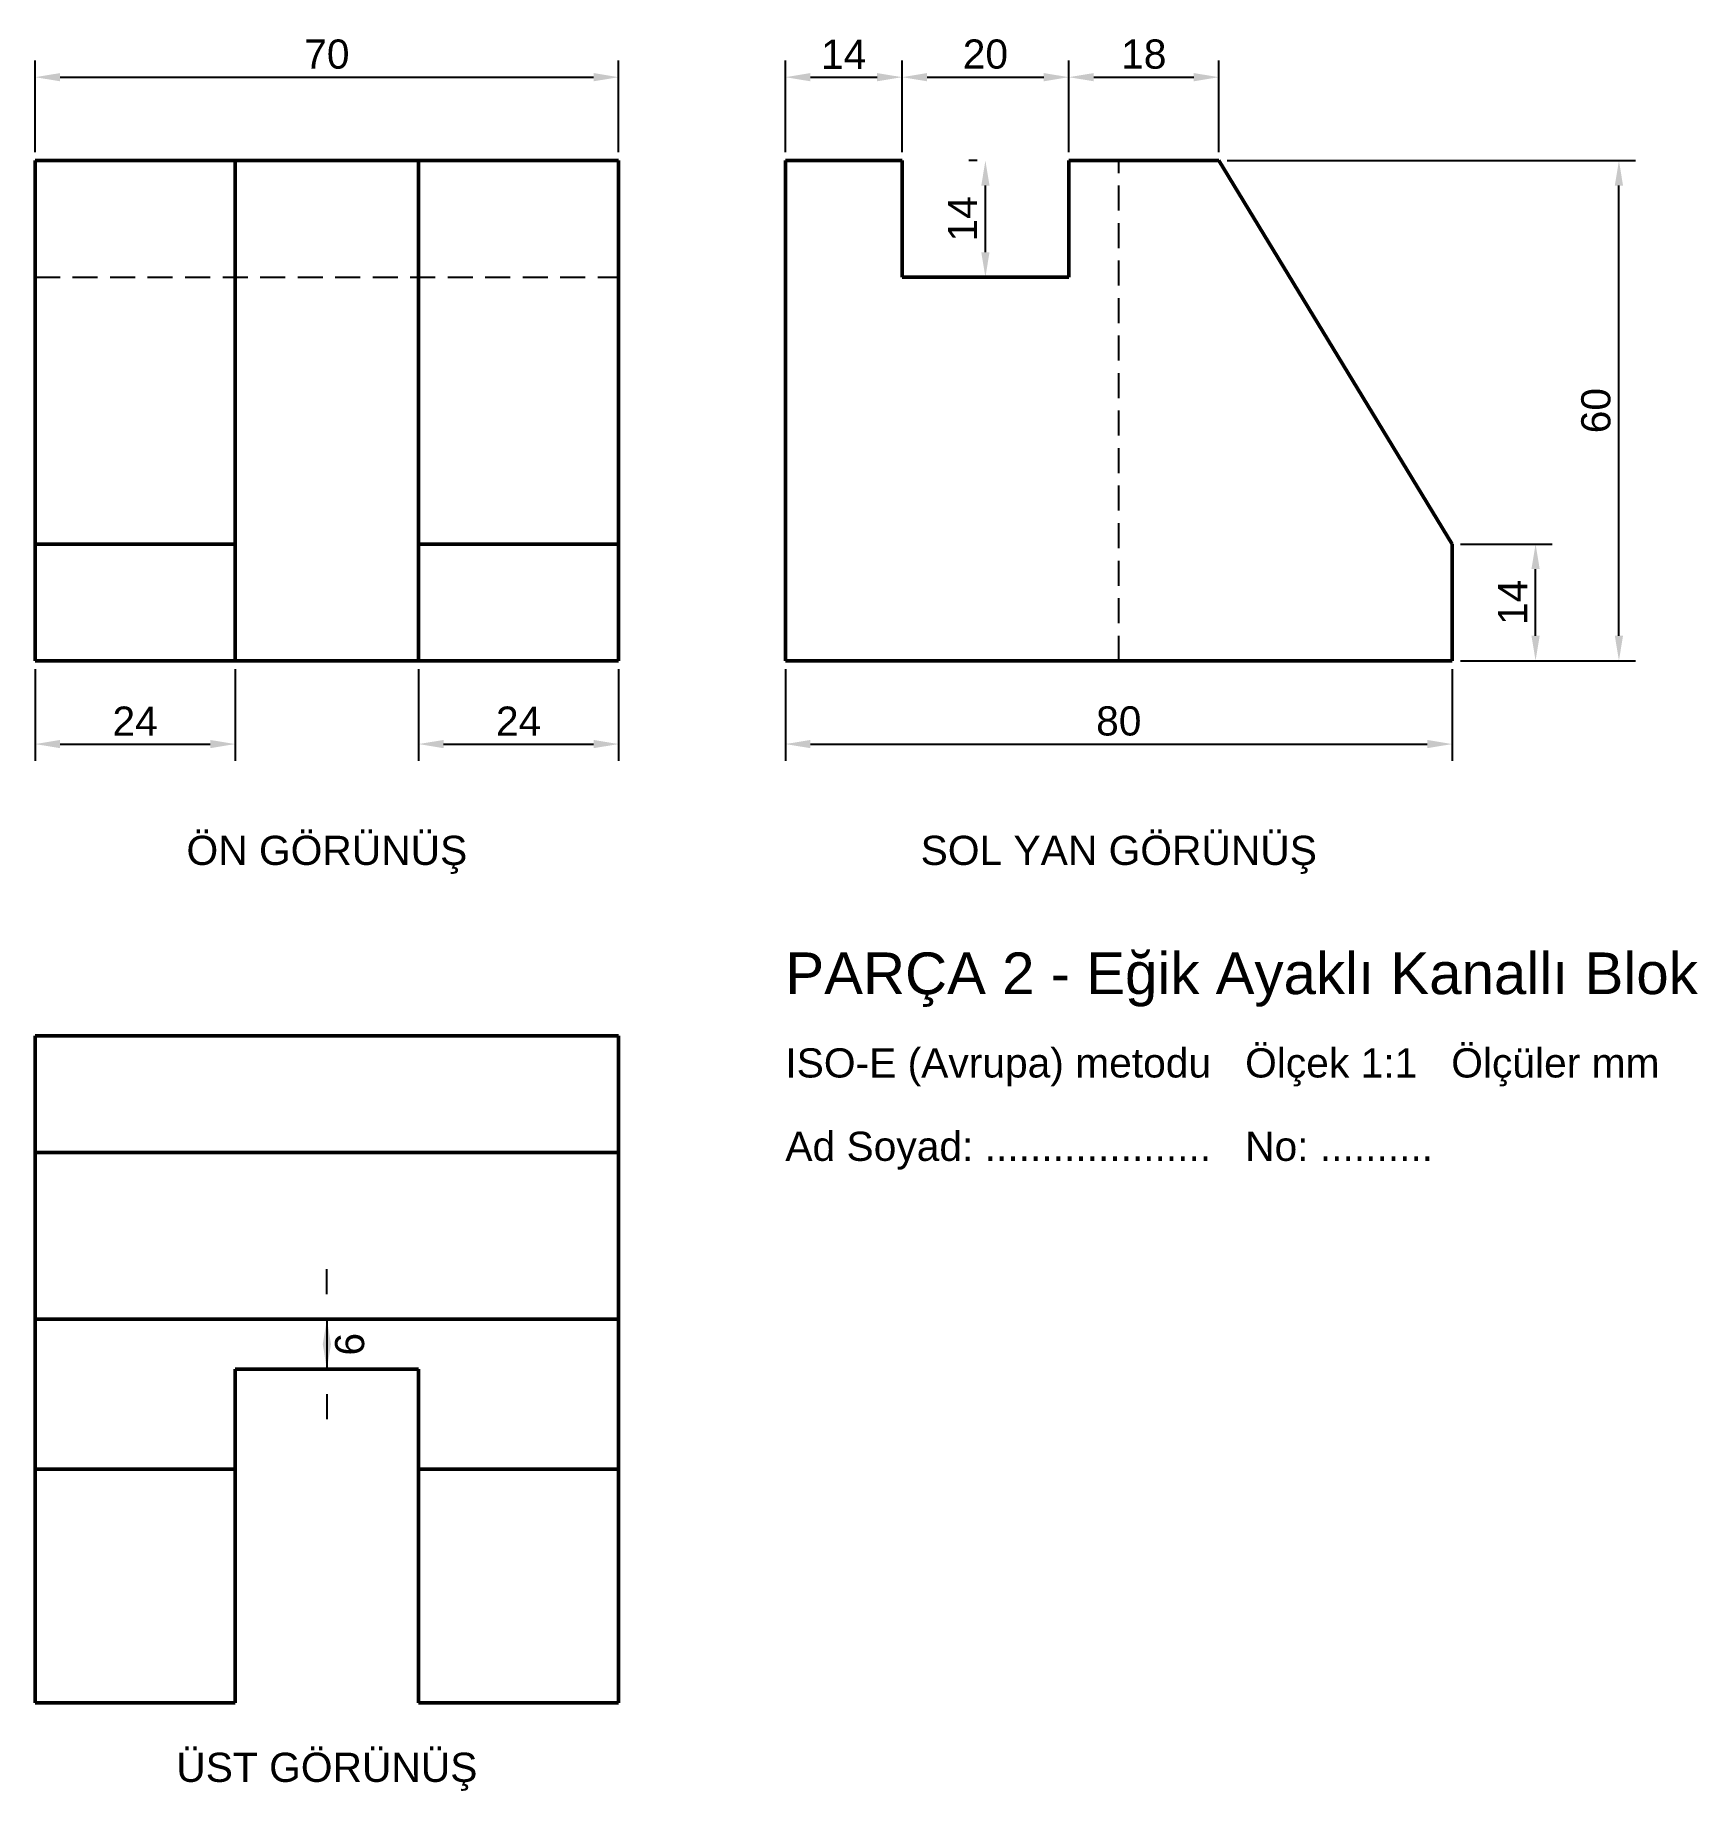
# Model space of a CAD drawing. Header units: millimetres. Extents: x 0 to 199, y -136 to 75.
import ezdxf
from ezdxf.enums import TextEntityAlignment as Align

# ---------------------------------------------------------------- set-up
doc = ezdxf.new("R2010")
doc.units = ezdxf.units.MM
doc.linetypes.add('GIZLI_ISO', pattern=[4.5, 3, -1.5])
for name, color, linetype, lineweight in [('GIZLI', 2, 'GIZLI_ISO', 25), ('GORUNEN', 7, 'Continuous', 50), ('OLCU', 4, 'Continuous', 18), ('YAZI', 3, 'Continuous', 25)]:
    doc.layers.add(name, color=color, linetype=linetype, lineweight=lineweight)
doc.styles.add('TR', font='arial.ttf')
doc.dimstyles.new('OLCU', dxfattribs={"dimtxt": 3.5, "dimasz": 3, "dimexe": 2, "dimexo": 1, "dimgap": 1, "dimtad": 1, "dimdec": 0, "dimtxsty": 'TR', "dimcen": 2.5, "dimclrd": 256, "dimclre": 256, "dimclrt": 256, "dimadec": 0, "dimazin": 3, "dimtfac": 1, "dimtmove": 0, "dimatfit": 3})

msp = doc.modelspace()

# ---------------------------------------------------------------- linework, layer by layer
at = {"layer": 'GIZLI'}
for p, q in [((130, 0), (130, 60)), ((0, 46), (70, 46))]:
    msp.add_line(p, q, dxfattribs=at)
at = {"layer": 'GORUNEN'}
for p, q in [((0, 0), (0, 60)), ((0, 60), (70, 60)), ((24, 0), (24, 60)), ((46, 0), (46, 60)), ((70, 0), (70, 60)), ((90, 0), (90, 60)), ((90, 60), (104, 60)), ((104, 46), (104, 60)), ((124, 60), (142, 60)), ((124, 46), (124, 60)), ((142, 60), (170, 14)), ((104, 46), (124, 46)), ((0, 14), (24, 14)), ((46, 14), (70, 14)), ((170, 0), (170, 14)), ((0, 0), (70, 0)), ((90, 0), (170, 0)), ((0, -45), (70, -45)), ((0, -125), (0, -45)), ((70, -125), (70, -45)), ((0, -59), (70, -59)), ((0, -79), (70, -79)), ((24, -125), (24, -85)), ((24, -85), (46, -85)), ((46, -125), (46, -85)), ((0, -97), (24, -97)), ((46, -97), (70, -97)), ((0, -125), (24, -125)), ((46, -125), (70, -125))]:
    msp.add_line(p, q, dxfattribs=at)

# ---------------------------------------------------------------- texts
at = {"layer": 'YAZI', "style": 'TR'}
for s, p in [('ÖN GÖRÜNÜŞ', (35, -21)), ('SOL YAN GÖRÜNÜŞ', (130, -21)), ('ÜST GÖRÜNÜŞ', (35, -131))]:
    msp.add_text(s, height=3.5, dxfattribs=at).set_placement(p, align=Align.TOP_CENTER)
for s, height, p in [('PARÇA 2 - Eğik Ayaklı Kanallı Blok', 5, (90, -40)), ('ISO-E (Avrupa) metodu   Ölçek 1:1   Ölçüler mm', 3.5, (90, -50)), ('Ad Soyad: ....................   No: ..........', 3.5, (90, -60))]:
    msp.add_text(s, height=height, dxfattribs=at).set_placement(p)

# ---------------------------------------------------------------- dimensions: what is measured, and where the dimension line sits
at = {"layer": 'OLCU'}
for base, p1, p2 in [((0, 70), (0, 60), (70, 60)), ((90, 70), (90, 60), (104, 60)), ((104, 70), (104, 60), (124, 60)), ((124, 70), (124, 60), (142, 60)), ((0, -10), (0, 0), (24, 0)), ((46, -10), (46, 0), (70, 0)), ((90, -10), (90, 0), (170, 0))]:
    msp.add_linear_dim(base=base, p1=p1, p2=p2, dimstyle='OLCU', dxfattribs=at).render()
for base, p1, p2 in [((114, 46), (114, 46), (114, 60)), ((190, 0), (170, 0), (142, 60)), ((180, 0), (170, 0), (170, 14)), ((35, -79), (35, -79), (35, -85))]:
    msp.add_linear_dim(base=base, p1=p1, p2=p2, angle=90, dimstyle='OLCU', dxfattribs=at).render()

doc.saveas('drawing.dxf')
